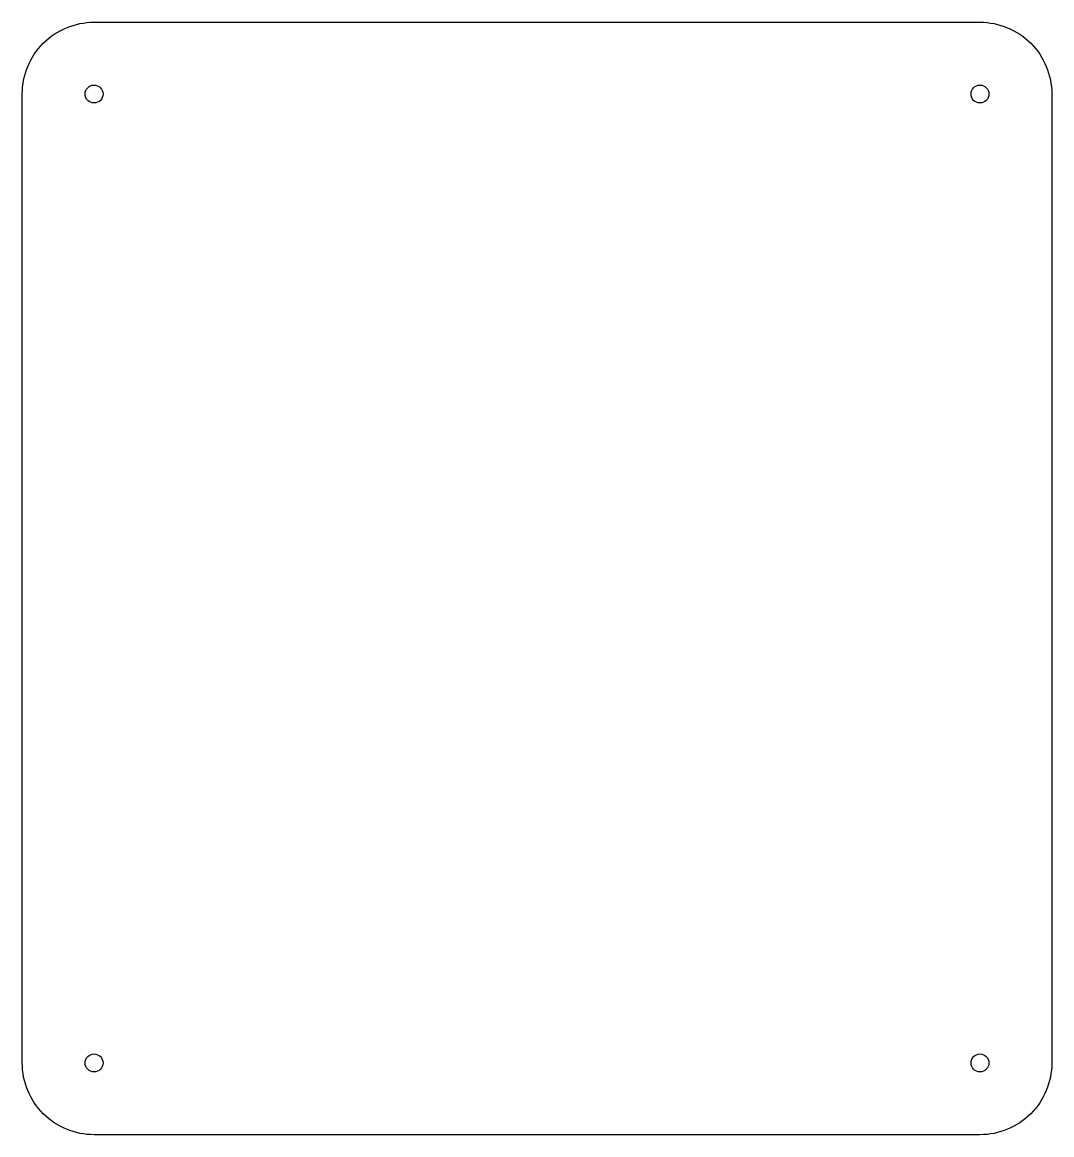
# Model space of a CAD drawing. Header units: inches. Extents: x -5.47 to 1.7, y 26.3 to 34.05.
import ezdxf

# ---------------------------------------------------------------- set-up
doc = ezdxf.new("R2010")
doc.units = ezdxf.units.IN
doc.layers.get('0').update_dxf_attribs({"linetype": 'CONTINUOUS'})

msp = doc.modelspace()

# ---------------------------------------------------------------- linework, layer by layer
msp.add_lwpolyline([(-4.9744, 34.0523), (1.1969, 34.0523, -0.414214), (1.6969, 33.5523), (1.6969, 26.8023, -0.414214), (1.1969, 26.3023), (-4.9744, 26.3023, -0.414214), (-5.4744, 26.8023), (-5.4744, 33.5523, -0.414214)], format="xyb", close=True)
for centre in [(-4.9744, 33.5523), (1.1969, 33.5523), (-4.9744, 26.8023), (1.1969, 26.8023)]:
    msp.add_circle(centre, 0.0625)

doc.saveas('drawing.dxf')
